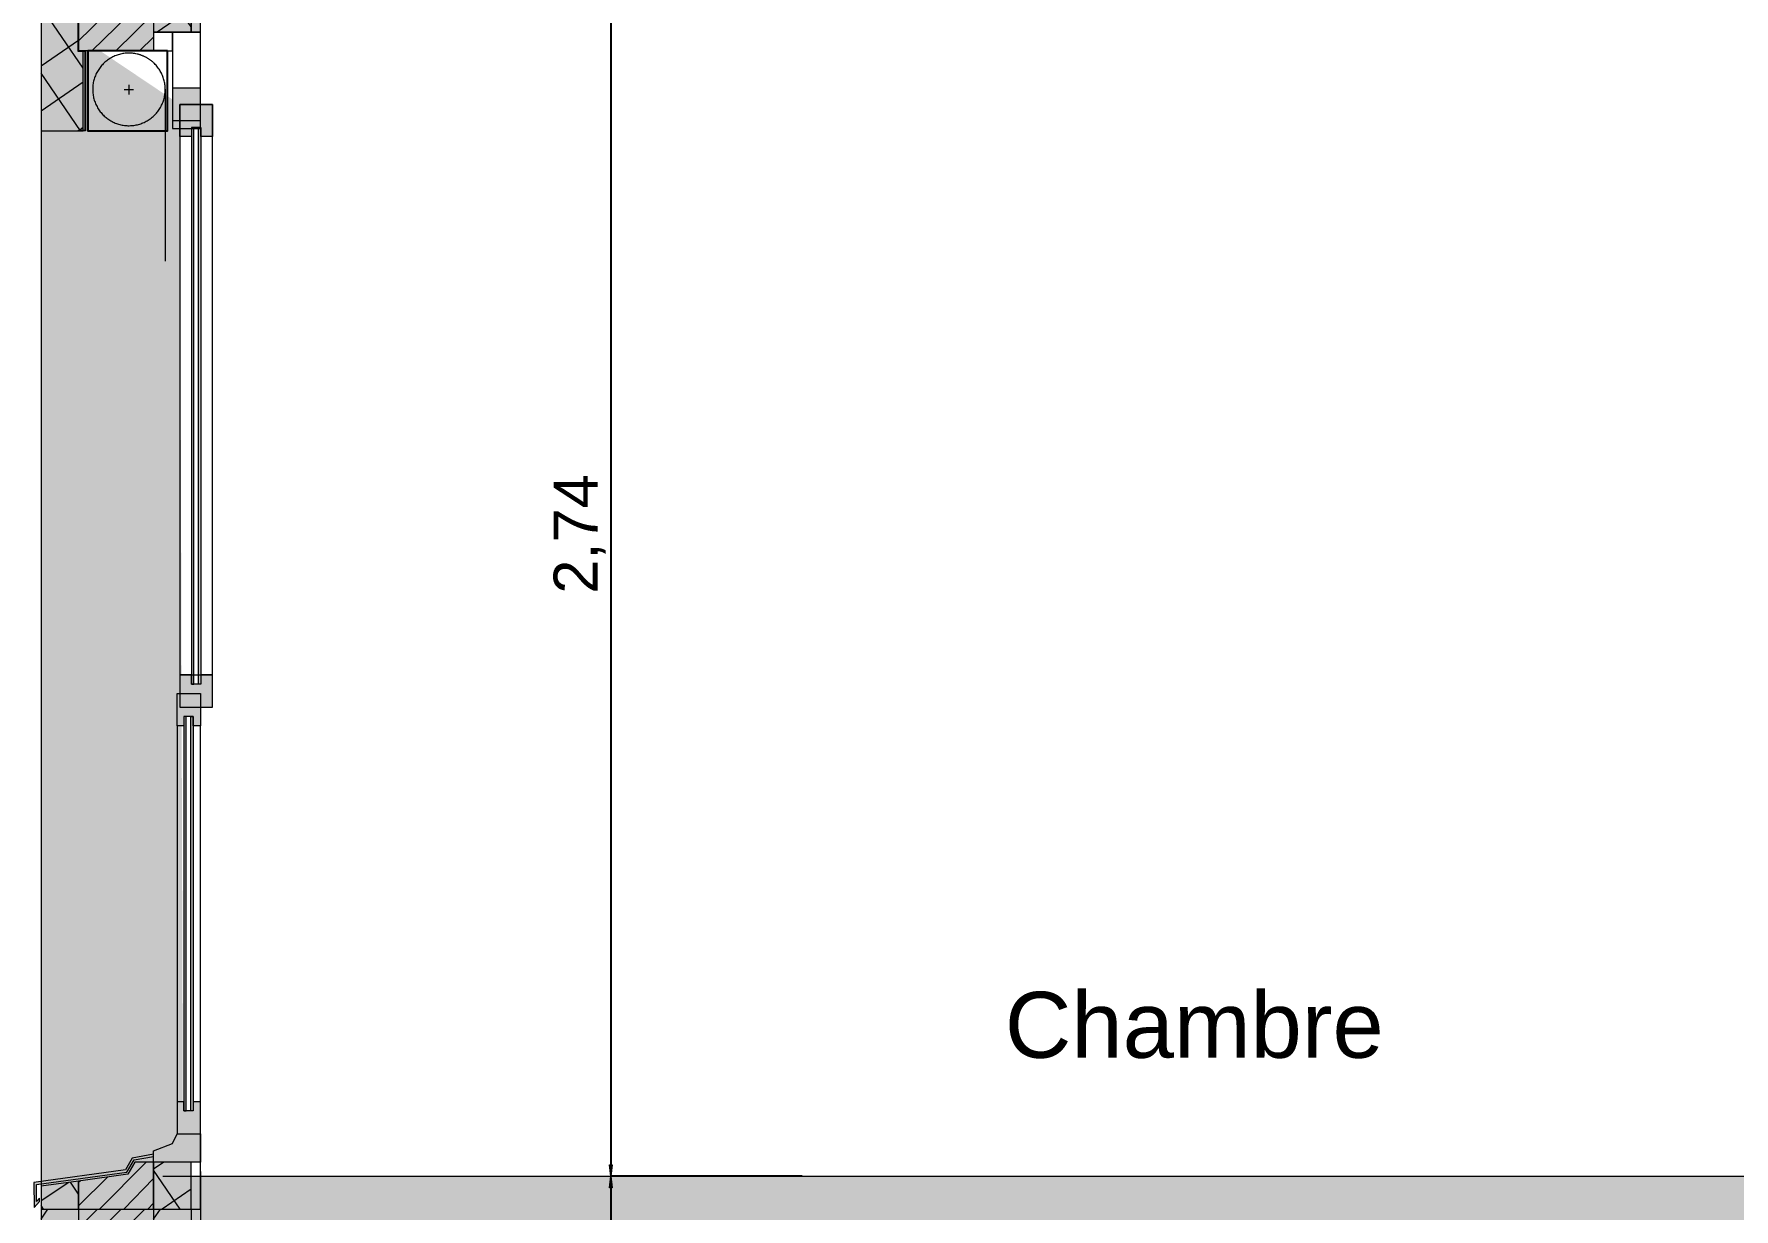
# Model space of a CAD drawing. Header units: metres. Extents: x 1838950 to 1842843, y 5171318 to 5174224.
# Drawn here: x 1840988.491 to 1840992.116, y 5171437.672 to 5171440.178 of the extents above; entities that cross this region are included whole.
import ezdxf

# ---------------------------------------------------------------- set-up
doc = ezdxf.new("R2010")
doc.units = ezdxf.units.M
doc.header["$LTSCALE"] = 0.0254
doc.header["$PDMODE"] = 1
doc.header["$PDSIZE"] = -2
doc.linetypes.add('VW-02', pattern=[0.69435, 0.48607, -0.20828])
doc.layers.get('0').update_dxf_attribs({"lineweight": 18})
doc.layers.get('DEFPOINTS').update_dxf_attribs({"lineweight": 18})
for name, color, linetype, lineweight in [('B GÈnÈral_Hatch', 7, 'Continuous', 5), ('B Général', 7, 'Continuous', 5), ('C ANNOTATIONS-cotation', 7, 'Continuous', 5), ('C ANNOTATIONS-texte', 7, 'Continuous', 5), ('GÈnÈral_Hatch', 7, 'Continuous', 5), ('Général', 7, 'Continuous', 5)]:
    doc.layers.add(name, color=color, linetype=linetype, lineweight=lineweight)
doc.styles.add('Arial', font='arial.ttf')
doc.dimstyles.new('100é', dxfattribs={"dimtxt": 302.065972222221, "dimasz": 0.0001240234375, "dimexe": 0, "dimexo": 2.499999999999999e-06, "dimgap": 1e-07, "dimtad": 1, "dimzin": 3, "dimtxsty": 'Arial', "dimblk": 'VW_FILLEDARROW-2', "dimblk1": 'VW_FILLEDARROW-2', "dimblk2": 'VW_FILLEDARROW-2', "dimcen": 0, "dimdle": 1e-06, "dimazin": 0, "dimtfac": 1, "dimtix": 1, "dimtmove": 0, "dimatfit": 0, "dimldrblk": 'VW_FILLEDARROW-2', "dimfxl": 1, "dimfrac": 2, "dimtolj": 1, "dimtzin": 3, "dimarcsym": 0})
pattern_1 = [(45, (0, 0), (0.02425347222222122, -0.02645833333333338), [])]
pattern_2 = [(145.7235947438835, (388.1691140702418, 220.8695760480229), (-0.04505486471661582, -0.06610642302656715), []), (-124.2764052561165, (388.1691140702418, 220.8695760480229), (-0.06610642302656715, 0.04505486471661577), [])]

# ---------------------------------------------------------------- blocks, each defined once
blk = doc.blocks.new('F 220 All. fixe Coupe (2D)-4')
at = {"layer": 'B GÈnÈral_Hatch', "linetype": 'Continuous', "lineweight": 0, "true_color": 0xffffff}
for points in [[(1.297877453229687, -0.02886430342548374), (1.290619183442162, -0.07002799691335758), (1.286049763688676, -0.07002799691335758), (1.294101504889389, -0.02436430342548329), (1.319, -0.01002813930594448), (1.345896434892212, 0.185), (1.399178871955397, 0.1849999984068027), (1.386685981333613, 0.1731339277361349), (1.379799151365021, 0.1734885958966601), (1.386654515980489, 0.1799999986647208), (1.350534102450486, 0.1799999998469843), (1.323961174297205, -0.01268236695790574), (1.297877453229687, -0.02886430342548374)], [(-1.167011414587666, 0.1699720030207545), (-0.8970114145523339, 0.1699720030205848), (-0.8970114145523339, 0.07997200302058488), (-1.067011414587666, 0.07997200302075454), (-1.067011414587666, 0.08997200305436946), (-1.167011414587666, 0.08997200305436945), (-1.167011414587666, 0.1699720030207545)], [(-1.151972003113283, 0.1699720031568894), (1.364023379239339, 0.1699720030888648), (1.356152258259183, -0.07002799691366278), (1.302684456645837, -0.07002799691386642), (1.302684456645837, -0.1100279969128484), (1.262672003063728, -0.1100279969128484), (1.242684456645837, -0.1325279969133574), (-0.9530698637155992, -0.1260279969303257), (-1.151972003113283, 0.1699720031568894)], [(-1.167011414587666, -0.07002799694563054), (-1.067011414587666, -0.07002799694563054), (-1.067011414587666, 0.08997200305436945), (-1.167011414587666, 0.08997200305436945), (-1.167011414587666, -0.07002799694563054)], [(-1.167011414587666, -0.1500279969145822), (-1.167011414587666, -0.07002799691458222), (-1.107011414587666, -0.07002799691458222), (-1.107011414587666, -0.1500279969145822), (-1.167011414587666, -0.1500279969145822)], [(1.242684456645837, -0.1700279969133574), (1.302684456645837, -0.1700279969133574), (1.302684456645837, -0.07002799691335738), (1.278553910238486, -0.07002799691335738), (1.262672003063728, -0.1100279969128483), (1.242684456645837, -0.1200279969133574), (1.242684456645837, -0.1700279969133574)], [(-0.9880279969362719, -0.1100279969303256), (-0.9186845153955917, -0.1100279969303256), (-0.9186845153955917, -0.1700269425973637), (-0.9880279969362719, -0.1700269425973637), (-0.9880279969362719, -0.1100279969303256)], [(-0.8842991670755849, -0.1510279969303255), (-0.8842991670755849, -0.1260279969303255), (-0.9530698637155994, -0.1260279969303255), (-0.9530698637155994, -0.1960279969303255), (-0.8842991670755849, -0.1960279969303255), (-0.8842991670755849, -0.1710279969303256), (-0.904045315661858, -0.1710279969303256), (-0.904045315661858, -0.1510279969303255), (-0.8842991670755849, -0.1510279969303255)], [(0.2635991083258296, -0.1510279969133574), (0.2635991083258296, -0.1260279969133574), (0.3323698049658442, -0.1260279969133574), (0.3323698049658442, -0.1960279969133573), (0.2635991083258296, -0.1960279969133573), (0.2635991083258296, -0.1710279969133573), (0.2833452569121028, -0.1710279969133573), (0.2833452569121028, -0.1510279969133574), (0.2635991083258296, -0.1510279969133574)], [(0.3723698049658443, -0.1343137112160399), (0.3723698049658443, -0.1200279969133574), (0.3035991083258295, -0.1200279969133574), (0.3035991083258295, -0.1700279969133574), (0.3723698049658443, -0.1700279969133574), (0.3723698049658443, -0.1543137112160399), (0.352623656379571, -0.1543137112160399), (0.352623656379571, -0.1343137112160399), (0.3723698049658443, -0.1343137112160399)], [(1.173913760005822, -0.1343137112160399), (1.173913760005822, -0.1200279969133574), (1.242684456645837, -0.1200279969133574), (1.242684456645837, -0.1700279969133574), (1.173913760005822, -0.1700279969133574), (1.173913760005822, -0.1543137112160399), (1.193659908592096, -0.1543137112160399), (1.193659908592096, -0.1343137112160399), (1.173913760005822, -0.1343137112160399)], [(-1.167011414587666, -0.1700279969037847), (-1.167011414587666, -0.1500279968835339), (-1.107011414587666, -0.1500279968835339), (-1.107011414587666, -0.1700279969037847), (-1.167011414587666, -0.1700279969037847)]]:
    blk.add_hatch(color=7, dxfattribs=at).paths.add_polyline_path(points)
at = {"layer": 'B GÈnÈral_Hatch', "linetype": 'Continuous', "lineweight": 5, "true_color": 0x808080}
h = blk.add_hatch(dxfattribs=at)
h.set_pattern_fill('02_ISOLANT', color=8, style=0, pattern_type=2)
h.set_pattern_definition(pattern_2)
h.paths.add_polyline_path([(-1.167011414587666, 0.1699720030207545), (-0.8970114145523339, 0.1699720030205848), (-0.8970114145523339, 0.07997200302058487), (-1.067011414587666, 0.07997200302075454), (-1.067011414587666, 0.08997200305436946), (-1.167011414587666, 0.08997200305436945)])
at = {"layer": 'B GÈnÈral_Hatch', "linetype": 'Continuous', "lineweight": 5}
h = blk.add_hatch(dxfattribs=at)
h.set_pattern_fill('50_BETON', style=0, pattern_type=2)
h.set_pattern_definition(pattern_1)
h.paths.add_polyline_path([(-1.167011414587666, -0.07002799694563054), (-1.067011414587666, -0.07002799694563054), (-1.067011414587666, 0.08997200305436945), (-1.167011414587666, 0.08997200305436945)])
at = {"layer": 'B Général', "linetype": 'Continuous', "lineweight": 0}
blk.add_hatch(color=7, dxfattribs=at).paths.add_polyline_path([(-0.8970114145523339, 0.08997200305419979), (-0.8980114145523339, 0.08997200305419979), (-0.8980114145523339, 0.0759720030541998), (-1.066011414587666, 0.07597200305436946), (-1.066011414587666, 0.09097200305436945), (-1.167011414587666, 0.09097200305436945), (-1.167011414587666, 0.08997200305436945), (-1.067011414587666, 0.08997200305436946), (-1.067011414587666, 0.07497200305436946), (-0.8970114145523339, 0.07497200305419979)])
at = {"layer": 'B Général', "linetype": 'Continuous', "lineweight": 5, "true_color": 0x808080}
h = blk.add_hatch(dxfattribs=at)
h.set_pattern_fill('02_ISOLANT', color=8, style=0, pattern_type=2)
h.set_pattern_definition(pattern_2)
h.paths.add_polyline_path([(-1.167011414587666, -0.1500279969145822), (-1.167011414587666, -0.07002799691458222), (-1.107011414587666, -0.07002799691458222), (-1.107011414587666, -0.1500279969145822)])
at = {"layer": 'B Général', "linetype": 'Continuous', "lineweight": 0, "true_color": 0xeeeeee}
for points in [[(0.352623656379571, -0.1343137112160399), (1.193659908592095, -0.1343137112160399), (1.193659908592095, -0.1393137112160399), (0.352623656379571, -0.1393137112160399)], [(-0.9040453156618578, -0.1510279969303256), (0.2833452569121027, -0.1510279969303256), (0.2833452569121027, -0.1560279969303256), (-0.9040453156618578, -0.1560279969303256)], [(-0.9040453156618578, -0.1710279969303256), (0.2833452569121027, -0.1710279969303256), (0.2833452569121027, -0.1660279969303256), (-0.9040453156618578, -0.1660279969303256)], [(0.352623656379571, -0.1543137112160399), (1.193659908592095, -0.1543137112160399), (1.193659908592095, -0.1493137112160399), (0.352623656379571, -0.1493137112160399)]]:
    blk.add_hatch(color=7, dxfattribs=at).paths.add_polyline_path(points)
at = {"layer": 'GÈnÈral_Hatch', "linetype": 'Continuous', "lineweight": 0, "true_color": 0xffffff}
for points in [[(1.402684456645837, 0.08997200308613358), (1.343039056938578, 0.08997200308613358), (1.354071899681712, 0.1699720030888014), (1.402684456645837, 0.1699720030889284), (1.402684456645837, 0.08997200308613358)], [(1.402684456645837, -0.07002799691386642), (1.302684456645837, -0.07002799691386642), (1.302577669066693, -0.03002813945895829), (1.328558431180226, -0.01502813945896011), (1.343039056938578, 0.08997200308613358), (1.402684456645837, 0.08997200308613358), (1.402684456645837, -0.07002799691386642)], [(1.402684456645837, -0.1500279969133574), (1.302684456645837, -0.1500279969133574), (1.302684456645837, -0.0700279969133574), (1.402684456645837, -0.07002799691376464), (1.402684456645837, -0.1500279969133574)]]:
    blk.add_hatch(color=7, dxfattribs=at).paths.add_polyline_path(points)
at = {"layer": 'GÈnÈral_Hatch', "linetype": 'Continuous', "lineweight": 5, "true_color": 0x808080}
h = blk.add_hatch(dxfattribs=at)
h.set_pattern_fill('02_ISOLANT', color=8, style=0, pattern_type=2)
h.set_pattern_definition(pattern_2)
h.paths.add_polyline_path([(1.402684456645837, 0.08997200308613358), (1.343039056938578, 0.08997200308613358), (1.354071899681713, 0.1699720030888014), (1.402684456645837, 0.1699720030889284)])
at = {"layer": 'GÈnÈral_Hatch', "linetype": 'Continuous', "lineweight": 5}
h = blk.add_hatch(dxfattribs=at)
h.set_pattern_fill('50_BETON', style=0, pattern_type=2)
h.set_pattern_definition(pattern_1)
h.paths.add_polyline_path([(1.402684456645837, -0.07002799691386642), (1.302684456645837, -0.07002799691386642), (1.302577669066693, -0.03002813945895829), (1.328558431180226, -0.01502813945896011), (1.343039056938578, 0.08997200308613358), (1.402684456645837, 0.08997200308613358)])
at = {"layer": 'GÈnÈral_Hatch', "linetype": 'Continuous', "lineweight": 5, "true_color": 0x808080}
h = blk.add_hatch(dxfattribs=at)
h.set_pattern_fill('02_ISOLANT', color=8, style=0, pattern_type=2)
h.set_pattern_definition(pattern_2)
h.paths.add_polyline_path([(1.402684456645837, -0.1500279969133574), (1.302684456645837, -0.1500279969133574), (1.302684456645837, -0.07002799691335738), (1.402684456645837, -0.07002799691376461)])
at = {"layer": 'B Général', "color": 7, "linetype": 'VW-02', "lineweight": 5}
for p, q in [((-0.994511414587666, -0.01752694259664257), (-0.974511414587666, -0.01752694259664257)), ((-0.984511414587666, -0.00752694259664257), (-0.984511414587666, -0.02752694259664257))]:
    blk.add_line(p, q, dxfattribs=at)
at = {"layer": 'B Général', "color": 7, "linetype": 'Continuous', "lineweight": 13}
blk.add_line((-1.107011414587666, -0.0700279969084704), (-1.107011414587666, -0.1700279968997102), dxfattribs=at)
at = {"layer": 'B Général', "color": 7, "linetype": 'Continuous', "lineweight": 5}
blk.add_line((-0.9854702825789436, -0.09491796550125667), (-0.6185189920345738, -0.09491796550125667), dxfattribs=at)
at = {"layer": 'B Général', "color": 7, "linetype": 'Continuous', "lineweight": 13, "flags": 128}
for points in [[(1.297877453229687, -0.02886430342548374), (1.290619183442162, -0.07002799691335758), (1.286049763688676, -0.07002799691335758), (1.294101504889389, -0.02436430342548328), (1.319, -0.01002813930594448), (1.345896434892212, 0.185), (1.399178871955397, 0.1849999984068027), (1.386685981333613, 0.1731339277361349), (1.379799151365021, 0.1734885958966602), (1.386654515980489, 0.1799999986647208), (1.350534102450486, 0.1799999998469843), (1.323961174297205, -0.01268236695790574)], [(-1.167011414587666, -0.1500279969145822), (-1.167011414587666, -0.07002799691458222), (-1.107011414587666, -0.07002799691458222), (-1.107011414587666, -0.1500279969145822)], [(-1.107011414587666, -0.1100279969145822), (-1.107011414587666, -0.07002799694563054), (-1.067011414587666, -0.07002799694563054), (-1.067011414587666, -0.1100279969145822)], [(-1.167011414587666, -0.1700279969037847), (-1.167011414587666, -0.1500279968835339), (-1.107011414587666, -0.1500279968835339), (-1.107011414587666, -0.1700279969037847)]]:
    blk.add_lwpolyline(points, close=True, dxfattribs=at)
for points in [[(-1.167011414587666, 0.1699720030207545), (-0.8970114145523339, 0.1699720030205848), (-0.8970114145523339, 0.07997200302058487), (-1.067011414587666, 0.07997200302075454), (-1.067011414587666, 0.08997200305436946), (-1.167011414587666, 0.08997200305436945)], [(-1.167011414587666, -0.07002799694563054), (-1.067011414587666, -0.07002799694563054), (-1.067011414587666, 0.08997200305436945), (-1.167011414587666, 0.08997200305436945)]]:
    blk.add_lwpolyline(points, dxfattribs=at)
at = {"layer": 'B Général', "color": 7, "linetype": 'Continuous', "lineweight": 5, "flags": 128}
for points in [[(-0.8970114145523339, 0.08997200305419979), (-0.8980114145523339, 0.08997200305419979), (-0.8980114145523339, 0.0759720030541998), (-1.066011414587666, 0.07597200305436946), (-1.066011414587666, 0.09097200305436945), (-1.167011414587666, 0.09097200305436945), (-1.167011414587666, 0.08997200305436945), (-1.067011414587666, 0.08997200305436946), (-1.067011414587666, 0.07497200305436946), (-0.8970114145523339, 0.07497200305419979), (-0.8970114145523339, 0.08997200305419979)], [(-0.9530698637155992, -0.1260279969303256), (0.2635991083258296, -0.1260279969303256), (0.2635991083258296, -0.1960279969303256), (-0.9530698637155992, -0.1960279969303256)]]:
    blk.add_lwpolyline(points, close=True, dxfattribs=at)
at = {"layer": 'B Général', "color": 7, "linetype": 'Continuous', "lineweight": 25, "flags": 128}
blk.add_lwpolyline([(-1.067011414587666, -0.1000269425966426), (-1.067011414587666, 0.06997305740335742), (-0.897011414587666, 0.06997305740335742), (-0.897011414587666, -0.1000269425966426)], close=True, dxfattribs=at)
at = {"layer": 'B Général', "lineweight": 5, "flags": 128}
for points in [[(1.242684456645837, -0.1700279969133574), (1.302684456645837, -0.1700279969133574), (1.302684456645837, -0.07002799691335738), (1.278553910238486, -0.07002799691335738), (1.262672003063728, -0.1100279969128484), (1.242684456645837, -0.1200279969133574)], [(-0.9880279969362719, -0.1100279969303256), (-0.9186845153955919, -0.1100279969303256), (-0.9186845153955919, -0.1700269425973637), (-0.9880279969362719, -0.1700269425973637)], [(-0.8842991670755846, -0.1510279969303256), (-0.8842991670755846, -0.1260279969303256), (-0.9530698637155992, -0.1260279969303256), (-0.9530698637155992, -0.1960279969303256), (-0.8842991670755846, -0.1960279969303256), (-0.8842991670755846, -0.1710279969303256), (-0.9040453156618578, -0.1710279969303256), (-0.9040453156618578, -0.1510279969303256)], [(0.2635991083258296, -0.1510279969133574), (0.2635991083258296, -0.1260279969133574), (0.3323698049658442, -0.1260279969133574), (0.3323698049658442, -0.1960279969133574), (0.2635991083258296, -0.1960279969133574), (0.2635991083258296, -0.1710279969133574), (0.2833452569121027, -0.1710279969133574), (0.2833452569121027, -0.1510279969133574)], [(0.3723698049658442, -0.1343137112160399), (0.3723698049658442, -0.1200279969133574), (0.3035991083258295, -0.1200279969133574), (0.3035991083258295, -0.1700279969133574), (0.3723698049658442, -0.1700279969133574), (0.3723698049658442, -0.1543137112160399), (0.352623656379571, -0.1543137112160399), (0.352623656379571, -0.1343137112160399)], [(0.352623656379571, -0.1343137112160399), (1.193659908592095, -0.1343137112160399), (1.193659908592095, -0.1393137112160399), (0.352623656379571, -0.1393137112160399)], [(1.173913760005822, -0.1343137112160399), (1.173913760005822, -0.1200279969133574), (1.242684456645837, -0.1200279969133574), (1.242684456645837, -0.1700279969133574), (1.173913760005822, -0.1700279969133574), (1.173913760005822, -0.1543137112160399), (1.193659908592095, -0.1543137112160399), (1.193659908592095, -0.1343137112160399)], [(-0.9040453156618578, -0.1510279969303256), (0.2833452569121027, -0.1510279969303256), (0.2833452569121027, -0.1560279969303256), (-0.9040453156618578, -0.1560279969303256)], [(-0.9040453156618578, -0.1710279969303256), (0.2833452569121027, -0.1710279969303256), (0.2833452569121027, -0.1660279969303256), (-0.9040453156618578, -0.1660279969303256)], [(0.352623656379571, -0.1543137112160399), (1.193659908592095, -0.1543137112160399), (1.193659908592095, -0.1493137112160399), (0.352623656379571, -0.1493137112160399)]]:
    blk.add_lwpolyline(points, close=True, dxfattribs=at)
at = {"layer": 'B Général', "linetype": 'Continuous', "lineweight": 5, "flags": 128}
blk.add_lwpolyline([(-0.9019720031993266, -0.1700269426102832), (-1.107011414587666, -0.1700269425865472), (-1.107011414501622, -0.1100279969145822), (-0.9019720031132828, -0.1100279969383182)], close=True, dxfattribs=at)
at = {"layer": 'B Général', "linetype": 'Continuous', "lineweight": 5}
blk.add_open_spline([(-1.052290049920852, -0.05587076405145497), (-1.042015801995396, -0.0738838500302383), (-1.006207196599994, -0.09480918222059231), (-0.9647333685578935, -0.09502674878192097), (-0.9287071965999938, -0.0744782529298622), (-0.9077818644088058, -0.03866964753360371), (-0.9075642978463082, 0.002804180508829646), (-0.9281127936971985, 0.03883035246641679), (-0.9639213990926231, 0.05975568465676059), (-1.00539522713468, 0.059973251218079), (-1.041421399092601, 0.03942475536602018), (-1.062346731283832, 0.003616149969761707), (-1.062564297846308, -0.03785767807267165), (-1.052290049920852, -0.05587076405145497)], degree=2, dxfattribs=at)
at = {"layer": 'B Général', "color": 7, "linetype": 'Continuous', "lineweight": 5}
blk.add_solid([(-0.6685159402767613, -0.08152132359574188), (-0.6185189920345738, -0.09491796550125667), (-0.6685159402767613, -0.1083146074067715)], dxfattribs=at)
at = {"layer": 'Général', "color": 7, "linetype": 'Continuous', "lineweight": 5}
for p, q in [((-0.8970114145523339, 0.1699720030205848), (1.354071899681713, 0.1699720030888014)), ((0.3723698049658442, -0.1200279969133574), (1.173913760005822, -0.1200279969133574)), ((1.173913760005822, -0.1700279969133574), (0.3723698049658442, -0.1700279969133574)), ((1.373974858796965, -0.1500279969133574), (1.302684456645837, -0.1500279969133574)), ((1.402684456645837, -0.1700279969133574), (1.302684456645837, -0.1700279969133574))]:
    blk.add_line(p, q, dxfattribs=at)
at = {"layer": 'Général', "color": 7, "linetype": 'Continuous', "lineweight": 5, "flags": 128}
for points in [[(1.402684456645837, 0.08997200308613358), (1.343039056938578, 0.08997200308613358), (1.354071899681713, 0.1699720030888014), (1.402684456645837, 0.1699720030889284)], [(1.402684456645837, -0.07002799691386642), (1.302684456645837, -0.07002799691386642), (1.302577669066693, -0.03002813945895829), (1.328558431180226, -0.01502813945896011), (1.343039056938578, 0.08997200308613358), (1.402684456645837, 0.08997200308613358)], [(1.402684456645837, -0.1500279969133574), (1.302684456645837, -0.1500279969133574), (1.302684456645837, -0.07002799691335738), (1.402684456645837, -0.07002799691376461)]]:
    blk.add_lwpolyline(points, dxfattribs=at)
blk = doc.blocks.new('VW_FILLEDARROW-2')
at = {"linetype": 'Continuous', "lineweight": 0, "transparency": 16777216}
blk.add_hatch(color=0, dxfattribs=at).paths.add_polyline_path([(-1, 0.1227845609029044), (0, 0), (-1, -0.1227845609029047)])
at = {"color": 0, "lineweight": 20, "transparency": 16777216, "flags": 128}
blk.add_lwpolyline([(-1, 0.1227845609029044), (0, 0), (-1, -0.1227845609029047)], close=True, dxfattribs=at)
blk = doc.blocks.new('*D1727')
at = {"layer": 'C ANNOTATIONS-cotation', "color": 0, "linetype": 'Continuous', "lineweight": -2, "transparency": 16777216}
for p, q in [((1840990.495896238, 5171440.481951963), (1840989.720898739, 5171440.481951963)), ((1840989.720898739, 5171440.457147276), (1840989.720898739, 5171437.76675665)), ((1840990.12874558, 5171437.741951963), (1840989.720898739, 5171437.741951963))]:
    blk.add_line(p, q, dxfattribs=at)
at = {"layer": 'DEFPOINTS', "color": 0, "linetype": 'Continuous', "transparency": 16777216}
for p in [(1840990.495898738, 5171440.481951963), (1840989.720898739, 5171437.741951963), (1840990.12874808, 5171437.741951963)]:
    blk.add_point(p, dxfattribs=at)
at = {"layer": 'C ANNOTATIONS-cotation', "color": 0, "linetype": 'Continuous', "lineweight": -2, "transparency": 16777216, "xscale": 0.0248046875, "yscale": 0.0248046875, "zscale": 0.0248046875}
for p, rotation in [((1840989.720898739, 5171440.481951963), 90), ((1840989.720898739, 5171437.741951963), 270)]:
    blk.add_blockref('VW_FILLEDARROW-2', p, dxfattribs=dict(at, rotation=rotation))
at = {"layer": 'C ANNOTATIONS-cotation', "color": 0, "linetype": 'Continuous', "lineweight": 5, "transparency": 16777216, "insert": (1840989.654542531, 5171439.111951962), "char_height": 0.09377775410353535, "attachment_point": 5, "rotation": 90, "style": 'Arial'}
blk.add_mtext('\\A1;2,74', dxfattribs=at)
blk = doc.blocks.new('*D1728')
at = {"layer": 'C ANNOTATIONS-cotation', "color": 0, "linetype": 'Continuous', "lineweight": -2, "transparency": 16777216}
for p, q in [((1840990.12874558, 5171437.741951963), (1840989.720898739, 5171437.741951963)), ((1840989.720898739, 5171437.717147276), (1840989.720898739, 5171434.996756651)), ((1840990.470896238, 5171434.971951963), (1840989.720898739, 5171434.971951963))]:
    blk.add_line(p, q, dxfattribs=at)
at = {"layer": 'DEFPOINTS', "color": 0, "linetype": 'Continuous', "transparency": 16777216}
for p in [(1840990.12874808, 5171437.741951963), (1840989.720898739, 5171434.971951963), (1840990.470898738, 5171434.971951963)]:
    blk.add_point(p, dxfattribs=at)
at = {"layer": 'C ANNOTATIONS-cotation', "color": 0, "linetype": 'Continuous', "lineweight": -2, "transparency": 16777216, "xscale": 0.0248046875, "yscale": 0.0248046875, "zscale": 0.0248046875}
for p, rotation in [((1840989.720898739, 5171437.741951963), 90), ((1840989.720898739, 5171434.971951963), 270)]:
    blk.add_blockref('VW_FILLEDARROW-2', p, dxfattribs=dict(at, rotation=rotation))
at = {"layer": 'C ANNOTATIONS-cotation', "color": 0, "linetype": 'Continuous', "lineweight": 5, "transparency": 16777216, "insert": (1840989.654542531, 5171436.356951962), "char_height": 0.09377775410353535, "attachment_point": 5, "rotation": 90, "style": 'Arial'}
blk.add_mtext('\\A1;2,77', dxfattribs=at)

msp = doc.modelspace()

# ---------------------------------------------------------------- hatches: boundary and pattern name
at = {"layer": 'B GÈnÈral_Hatch', "linetype": 'Continuous', "lineweight": 0, "true_color": 0xffffff}
for points in [[(1840988.765740867, 5171437.471951962), (1840988.765740867, 5171437.741951961), (1840994.745740864, 5171437.741951961), (1840994.745740864, 5171437.471951962), (1840988.765740867, 5171437.471951962)], [(1840988.505747364, 5171437.67225609), (1840988.845747364, 5171437.67225609), (1840988.845747364, 5171437.471951962), (1840988.505747364, 5171437.471951962), (1840988.505747364, 5171437.67225609)], [(1840988.585747364, 5171437.67225609), (1840988.505747364, 5171437.67225609), (1840988.505747364, 5171437.471951962), (1840988.585747364, 5171437.471951962), (1840988.585747364, 5171437.67225609)], [(1840988.745747364, 5171437.67225609), (1840988.585747364, 5171437.67225609), (1840988.585747364, 5171437.471951962), (1840988.745747364, 5171437.471951962), (1840988.745747364, 5171437.67225609)], [(1840988.825747364, 5171437.67225609), (1840988.745747364, 5171437.67225609), (1840988.745747364, 5171437.471951962), (1840988.825747364, 5171437.471951962), (1840988.825747364, 5171437.67225609)], [(1840988.845747364, 5171437.67225609), (1840988.825747364, 5171437.67225609), (1840988.825747364, 5171437.471951962), (1840988.845747364, 5171437.471951962), (1840988.845747364, 5171437.67225609)]]:
    msp.add_hatch(color=7, dxfattribs=at).paths.add_polyline_path(points)
at = {"layer": 'B GÈnÈral_Hatch', "linetype": 'Continuous', "lineweight": 5, "true_color": 0x808080}
h = msp.add_hatch(dxfattribs=at)
h.set_pattern_fill('02_ISOLANT', color=8, angle=270, style=0, pattern_type=2)
h.set_pattern_definition([(415.7235947438835, (1841209.415323412, 5171049.402989956), (-0.06610642302656715, 0.04505486471661581), []), (145.7235947438835, (1841209.415323412, 5171049.402989956), (0.04505486471661577, 0.06610642302656715), [])])
h.paths.add_polyline_path([(1840988.585747364, 5171437.67225609), (1840988.505747364, 5171437.67225609), (1840988.505747364, 5171437.471951962), (1840988.585747364, 5171437.471951962)])
at = {"layer": 'B GÈnÈral_Hatch', "linetype": 'Continuous', "lineweight": 5}
h = msp.add_hatch(dxfattribs=at)
h.set_pattern_fill('50_BETON', style=0, pattern_type=2)
h.set_pattern_definition(pattern_1)
h.paths.add_polyline_path([(1840988.745747364, 5171437.67225609), (1840988.585747364, 5171437.67225609), (1840988.585747364, 5171437.471951962), (1840988.745747364, 5171437.471951962)])
at = {"layer": 'B GÈnÈral_Hatch', "linetype": 'Continuous', "lineweight": 5, "true_color": 0x808080}
h = msp.add_hatch(dxfattribs=at)
h.set_pattern_fill('02_ISOLANT', color=8, angle=270, style=0, pattern_type=2)
h.set_pattern_definition([(415.7235947438835, (1841209.655323412, 5171049.402989956), (-0.06610642302656715, 0.04505486471661581), []), (145.7235947438835, (1841209.655323412, 5171049.402989956), (0.04505486471661577, 0.06610642302656715), [])])
h.paths.add_polyline_path([(1840988.825747364, 5171437.67225609), (1840988.745747364, 5171437.67225609), (1840988.745747364, 5171437.471951962), (1840988.825747364, 5171437.471951962)])

# ---------------------------------------------------------------- linework, layer by layer
at = {"layer": 'B Général', "color": 7, "linetype": 'Continuous', "lineweight": 13}
for p, q in [((1840988.845747364, 5171437.67225609), (1840988.845747364, 5171437.931946283)), ((1840988.845747364, 5171437.751946284), (1840988.845747364, 5171437.471951962)), ((1840988.505747364, 5171437.67225609), (1840988.505747364, 5171437.471951962)), ((1840988.505747364, 5171437.67225609), (1840988.505747364, 5171437.471951962)), ((1840988.505747364, 5171437.67225609), (1840988.845747364, 5171437.67225609)), ((1840988.585747364, 5171437.67225609), (1840988.585747364, 5171437.471951962)), ((1840988.585747364, 5171437.67225609), (1840988.585747364, 5171437.471951962)), ((1840988.745747364, 5171437.67225609), (1840988.745747364, 5171437.471951962)), ((1840988.825747364, 5171437.67225609), (1840988.825747364, 5171437.471951962)), ((1840988.845747364, 5171437.67225609), (1840988.845747364, 5171437.471951962))]:
    msp.add_line(p, q, dxfattribs=at)
at = {"layer": 'B Général', "color": 7, "linetype": 'Continuous', "lineweight": 5}
for p, q in [((1840988.765740867, 5171437.741951961), (1840994.745740864, 5171437.741951961)), ((1840988.765740867, 5171437.741951961), (1840994.745740864, 5171437.741951961)), ((1840988.745747364, 5171437.67225609), (1840988.745747364, 5171437.471951962)), ((1840988.825747364, 5171437.67225609), (1840988.825747364, 5171437.471951962))]:
    msp.add_line(p, q, dxfattribs=at)

# ---------------------------------------------------------------- block references
at = {"layer": 'B Général', "color": 7, "xscale": -1, "rotation": 90}
msp.add_blockref('F 220 All. fixe Coupe (2D)-4', (1840988.675747364, 5171439.074940547), dxfattribs=at)

# ---------------------------------------------------------------- texts
at = {"layer": 'C ANNOTATIONS-texte', "color": 7, "insert": (1840990.561244099, 5171438.135390703), "char_height": 0.140666631155303, "attachment_point": 1, "rotation": 1.7248964873335457e-05, "line_spacing_factor": 0.9010090477581787, "style": 'Arial'}
msp.add_mtext('Chambre', dxfattribs=at)

# ---------------------------------------------------------------- dimensions: what is measured, and where the dimension line sits
at = {"layer": 'C ANNOTATIONS-cotation', "color": 7, "linetype": 'Continuous', "lineweight": 5}
for base, p1, p2, picture, middle in [((1840989.720898739, 5171437.741951963), (1840990.495898737, 5171440.481951961), (1840990.128748079, 5171437.741951961), '*D1727', (1840989.654542531, 5171439.111951962)), ((1840989.720898739, 5171434.971951963), (1840990.128748079, 5171437.741951961), (1840990.470898737, 5171434.971951962), '*D1728', (1840989.654542531, 5171436.356951962))]:
    dim = msp.add_linear_dim(base=base, p1=p1, p2=p2, angle=270, dimstyle='100é', override={"dimtxt": 0.09377775410353535, "dimasz": 0.0248046875, "dimgap": 0.01, "dimpost": '<>', "dimtxsty": 'Arial', "dimdle": 0.0002, "dimtmove": 2}, dxfattribs=at)
    dim.commit()
    dim.dimension.update_dxf_attribs({"geometry": picture, "text_midpoint": middle})

doc.saveas('drawing.dxf')
